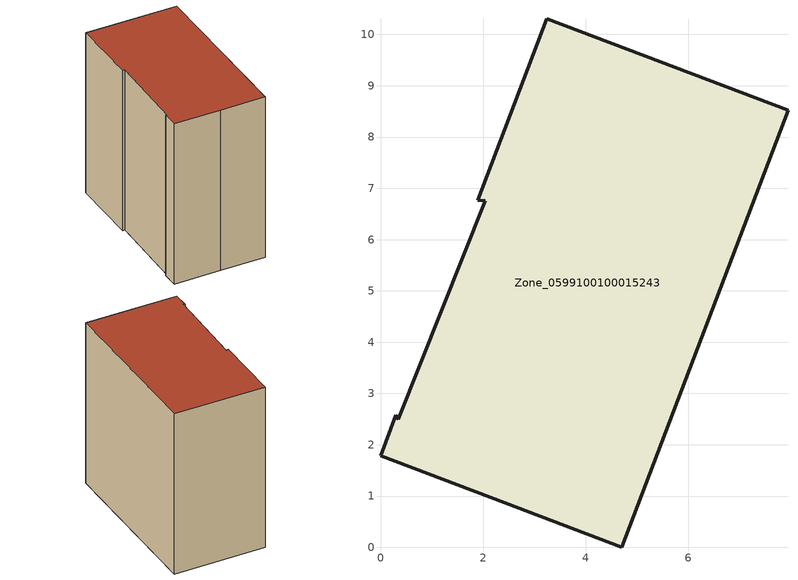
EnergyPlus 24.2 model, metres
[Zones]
Zone_0599100100015243
 floor ground (C_G): 0,1.79 0.3,2.58 0.35,2.5 2.04,6.75 1.89,6.76 3.24,10.31 7.94,8.52 4.71,0 2.42,0.87 z0
 wall outside (C_F): 2.42,0.87 4.71,0 7.94,8.52 3.24,10.31 1.89,6.76 2.04,6.75 0.35,2.5 0.3,2.58 0,1.79 2.42,0.87 z0:9.36
 roof outside (C_R): 0.3,2.58 0,1.79 2.42,0.87 4.71,0 7.94,8.52 3.24,10.31 1.89,6.76 2.04,6.75 0.35,2.5 z9.36
[BUILDING]
Pand.0599100100015243: North Axis=0; Terrain=City; Loads Convergence Tolerance Value=0.04; Temperature Convergence Tolerance Value=0.4; Solar Distribution=FullExterior; Maximum Number of Warmup Days=25; Minimum Number of Warmup Days=1
[Site:Location]
Rotterdam.The.Hague.AP_ZH_NLD Design_Conditions: Latitude=51.96; Longitude=4.45; Time Zone=1; Elevation=-4.5
[SITE:GROUNDTEMPERATURE:BUILDINGSURFACE]
18, 18, 18, 18, 18, 18, 18, 18, 18, 18, 18, 18
[MATERIAL] Thermal Absorptance=0.9; Solar Absorptance=0.7; Visible Absorptance=0.7
Name | Roughness | Thickness | Conductivity | Density | Specific Heat
G.TC.2015-2018 | MediumSmooth | 0.15 | 0.0428571 | 540 | 1210
F.TC.2015-2018 | Rough | 0.3 | 0.0666667 | 1920 | 840
R.TC.2015-2018 | MediumRough | 0.2 | 0.0333333 | 1500 | 1000
[CONSTRUCTION]
C_G: G.TC.2015-2018
C_F: F.TC.2015-2018
C_R: R.TC.2015-2018
[ZONE]
Zone_0599100100015243: Type=1; Multiplier=1; Ceiling Height=Autocalculate; Volume=Autocalculate; Floor Area=autocalculate; Part of Total Floor Area=Yes
[ZONEINFILTRATION:DESIGNFLOWRATE]
Infil_Zone_0599100100015243: Zone or ZoneList or Space or SpaceList=Zone_0599100100015243; Schedule=AlwaysOn; Design Flow Rate Calculation Method=Flow/Area; Flow Rate per Floor Area=0.0015; Constant Term Coefficient=1; Temperature Term Coefficient=0; Velocity Term Coefficient=0; Velocity Squared Term Coefficient=0
[HVACTEMPLATE:ZONE:IDEALLOADSAIRSYSTEM]
Zone_0599100100015243: Maximum Heating Supply Air Temperature=50; Minimum Cooling Supply Air Temperature=13; Maximum Heating Supply Air Humidity Ratio=0.0156; Minimum Cooling Supply Air Humidity Ratio=0.0077; Heating Limit=NoLimit; Cooling Limit=NoLimit; Dehumidification Control Type=ConstantSensibleHeatRatio; Cooling Sensible Heat Ratio=0.7; Dehumidification Setpoint=60; Humidification Control Type=None; Humidification Setpoint=30; Outdoor Air Method=None; Outdoor Air Flow Rate per Person=0.00944; Outdoor Air Flow Rate per Zone Floor Area=0; Outdoor Air Flow Rate per Zone=0; Demand Controlled Ventilation Type=None; Outdoor Air Economizer Type=NoEconomizer; Heat Recovery Type=None; Sensible Heat Recovery Effectiveness=0.7; Latent Heat Recovery Effectiveness=0.65
[ZONECONTROL:THERMOSTAT]
ThermostatControl_Zone_0599100100015243: Zone or ZoneList=Zone_0599100100015243; Control Type Schedule=DualSetpointControlType; Control 1=Thermostat_Zone_0599100100015243; Temperature Difference Between Cutout And Setpoint=0
[THERMOSTATSETPOINT:DUALSETPOINT]
Thermostat_Zone_0599100100015243: Heating Setpoint Temperature Schedule=HeatingSetpoint_Zone_0599100100015243; Cooling Setpoint Temperature Schedule=CoolingSetpoint_Zone_0599100100015243
[SCHEDULE:COMPACT]
HeatingSetpoint_Zone_0599100100015243: Through: 12/31, For: AllDays, Until: 24:00, 21
CoolingSetpoint_Zone_0599100100015243: Through: 12/31, For: AllDays, Until: 24:00, 24
DualSetpointControlType: Through: 12/31, For: AllDays, Until: 24:00, 4
AlwaysOn: Through: 12/31, For: AllDays, Until: 24:00, 1
